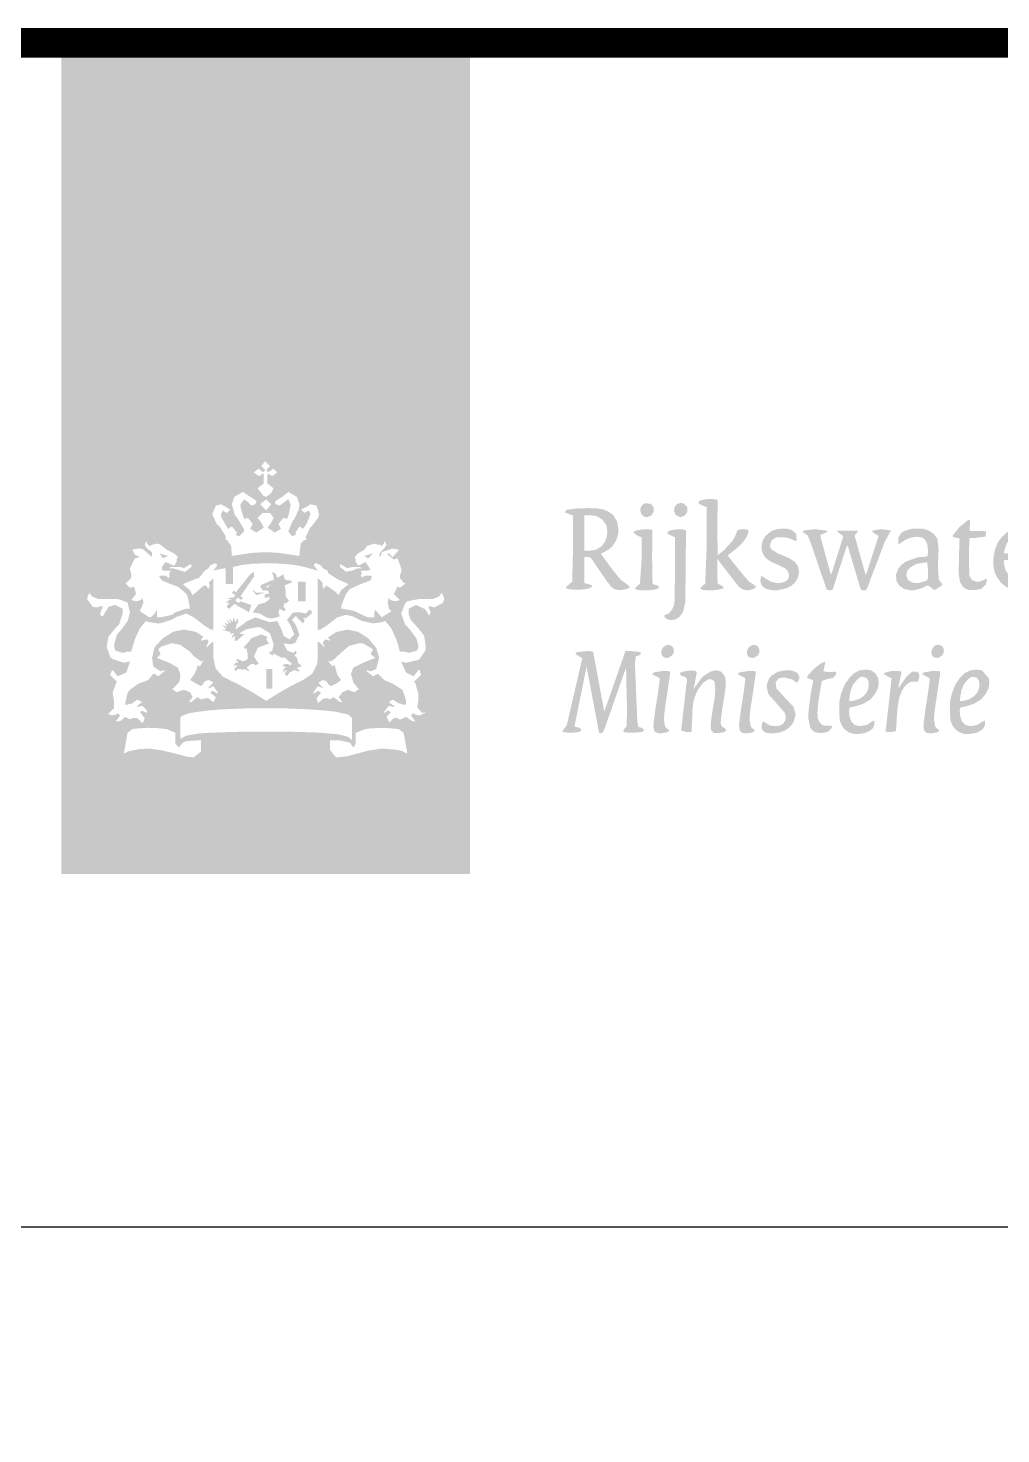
# Model space of a CAD drawing. Extents: x -180 to 14, y -9 to 47.
# Drawn here: x -131.53 to -115.09, y 23.5 to 47.25 of the extents above; entities that cross this region are included whole.
import ezdxf

# ---------------------------------------------------------------- set-up
doc = ezdxf.new("R2010")
doc.units = 0
doc.header["$MEASUREMENT"] = 0
doc.layers.add('TO-XX-STEMPEL', color=7, linetype='CONTINUOUS')
doc.layers.add('TO-XX-STEMPEL @ 1', color=7, linetype='CONTINUOUS')

# ---------------------------------------------------------------- blocks, each defined once
blk = doc.blocks.new('RIJKSLOGO-KLEIN')
at = {"layer": 'TO-XX-STEMPEL', "linetype": 'Continuous', "lineweight": 0}
h = blk.add_hatch(color=144, dxfattribs=at)
h.paths.add_polyline_path([(55.993, -0.227), (49.086, -0.227), (49.086, -14.041), (55.993, -14.041)])
h.paths.add_polyline_path([(52.529, -7.068), (52.612, -7.151), (52.571, -7.193), (52.55, -7.235), (52.571, -7.235), (52.571, -7.255), (52.612, -7.235), (52.674, -7.193), (52.736, -7.255), (52.654, -7.318), (52.612, -7.297), (52.592, -7.276), (52.571, -7.297), (52.571, -7.442), (52.674, -7.525), (52.633, -7.607), (52.55, -7.669), (52.506, -7.655), (52.404, -7.525), (52.509, -7.442), (52.509, -7.318), (52.509, -7.297), (52.509, -7.276), (52.487, -7.276), (52.466, -7.297), (52.425, -7.318), (52.342, -7.255), (52.425, -7.193), (52.466, -7.235), (52.509, -7.255), (52.509, -7.235), (52.529, -7.235), (52.529, -7.214), (52.509, -7.193), (52.466, -7.151)], flags=16)
h.paths.add_polyline_path([(52.156, -7.587), (52.28, -7.669), (52.383, -7.733), (52.383, -7.754), (52.363, -7.795), (52.3, -7.816), (52.238, -7.754), (52.176, -7.712), (52.114, -7.795), (52.117, -7.845), (52.176, -8.043), (52.238, -8.023), (52.321, -8.126), (52.28, -8.21), (52.383, -8.272), (52.509, -8.19), (52.466, -8.105), (52.404, -8.023), (52.487, -7.94), (52.529, -7.94), (52.612, -7.94), (52.674, -8.023), (52.633, -8.105), (52.571, -8.19), (52.695, -8.272), (52.799, -8.21), (52.757, -8.126), (52.84, -8.023), (52.902, -8.043), (52.928, -7.979), (52.964, -7.795), (52.923, -7.712), (52.861, -7.754), (52.778, -7.816), (52.716, -7.795), (52.695, -7.754), (52.716, -7.733), (52.819, -7.669), (52.923, -7.587), (53.068, -7.669), (53.11, -7.795), (53.104, -7.87), (53.026, -8.043), (52.993, -8.082), (52.923, -8.252), (52.985, -8.334), (53.047, -8.314), (53.047, -8.272), (53.11, -8.168), (53.172, -8.21), (53.236, -8.117), (53.297, -7.961), (53.297, -7.94), (53.276, -7.919), (53.276, -7.898), (53.235, -7.919), (53.193, -7.94), (53.131, -7.878), (53.152, -7.878), (53.235, -7.836), (53.297, -7.795), (53.4, -7.816), (53.442, -7.961), (53.427, -8.023), (53.317, -8.168), (53.293, -8.19), (53.214, -8.355), (53.235, -8.397), (53.193, -8.397), (53.132, -8.458), (53.11, -8.667), (52.964, -8.645), (52.945, -8.642), (52.748, -8.614), (52.55, -8.604), (52.509, -8.605), (52.307, -8.616), (52.114, -8.645), (51.969, -8.667), (51.956, -8.496), (51.885, -8.397), (51.864, -8.397), (51.864, -8.355), (51.863, -8.329), (51.761, -8.168), (51.718, -8.135), (51.637, -7.961), (51.699, -7.816), (51.782, -7.795), (51.864, -7.836), (51.928, -7.878), (51.949, -7.878), (51.885, -7.94), (51.844, -7.919), (51.823, -7.898), (51.782, -7.961), (51.793, -8.019), (51.907, -8.21), (51.969, -8.168), (52.052, -8.272), (52.052, -8.293), (52.031, -8.314), (52.093, -8.334), (52.176, -8.252), (52.172, -8.213), (52.073, -8.043), (52.02, -7.977), (51.969, -7.795), (52.011, -7.669)], flags=16)
h.paths.add_polyline_path([(52.55, -7.712), (52.633, -7.795), (52.55, -7.898), (52.445, -7.795)], flags=0)
h.paths.add_polyline_path([(50.747, -8.466), (50.87, -8.562), (50.994, -8.624), (51.056, -8.688), (51.035, -8.729), (51.035, -8.77), (50.994, -8.833), (50.849, -8.77), (50.787, -8.853), (50.787, -8.895), (50.807, -8.915), (50.932, -8.915), (50.932, -8.936), (50.911, -8.957), (50.911, -8.998), (50.911, -9.04), (50.87, -9.019), (50.849, -8.998), (50.745, -8.998), (50.745, -9.019), (50.787, -9.081), (50.932, -9.143), (51.065, -9.19), (51.201, -9.31), (51.227, -9.375), (51.263, -9.558), (51.221, -9.558), (51.194, -9.56), (51.014, -9.62), (50.961, -9.661), (50.766, -9.705), (50.704, -9.705), (50.704, -9.663), (50.704, -9.579), (50.661, -9.642), (50.599, -9.705), (50.562, -9.697), (50.413, -9.6), (50.434, -9.558), (50.475, -9.455), (50.454, -9.372), (50.434, -9.413), (50.351, -9.434), (50.268, -9.413), (50.351, -9.31), (50.33, -9.227), (50.309, -9.186), (50.247, -9.206), (50.164, -9.122), (50.185, -9.122), (50.268, -9.04), (50.268, -8.998), (50.268, -8.957), (50.247, -8.895), (50.247, -8.879), (50.33, -8.708), (50.413, -8.688), (50.33, -8.645), (50.289, -8.562), (50.392, -8.541), (50.462, -8.551), (50.599, -8.667), (50.599, -8.688), (50.62, -8.667), (50.62, -8.604), (50.537, -8.541), (50.496, -8.479), (50.516, -8.438), (50.516, -8.417), (50.537, -8.438), (50.537, -8.459), (50.578, -8.5), (50.62, -8.479), (50.704, -8.459)], flags=16)
h.paths.add_polyline_path([(51.678, -8.791), (51.72, -8.812), (51.72, -8.833), (51.657, -8.915), (51.74, -8.895), (51.864, -8.874), (51.864, -9.143), (51.99, -9.143), (51.99, -8.853), (52.126, -8.822), (52.32, -8.799), (52.55, -8.791), (52.726, -8.794), (52.925, -8.808), (53.11, -8.833), (53.272, -8.874), (53.421, -8.915), (53.359, -8.833), (53.359, -8.812), (53.379, -8.791), (53.4, -8.791), (53.483, -8.833), (53.504, -8.874), (53.586, -8.915), (53.596, -8.958), (53.753, -9.06), (53.76, -9.064), (53.94, -9.143), (53.815, -9.248), (53.774, -9.331), (53.694, -9.253), (53.566, -9.165), (53.545, -9.186), (53.524, -9.206), (53.524, -9.227), (53.504, -9.186), (53.504, -9.165), (53.504, -9.122), (53.421, -9.04), (53.421, -9.912), (53.462, -9.912), (53.566, -9.849), (53.593, -9.829), (53.753, -9.705), (53.898, -9.663), (54.002, -9.684), (54.126, -9.746), (54.169, -9.765), (54.355, -9.808), (54.5, -9.787), (54.562, -9.767), (54.666, -9.892), (54.748, -10.077), (54.755, -10.094), (54.81, -10.285), (54.894, -10.285), (54.957, -10.306), (55.101, -10.265), (55.122, -10.182), (55.091, -10.064), (54.977, -9.912), (54.897, -9.824), (54.831, -9.642), (54.894, -9.476), (54.935, -9.433), (55.143, -9.393), (55.371, -9.393), (55.474, -9.351), (55.517, -9.289), (55.537, -9.331), (55.558, -9.393), (55.539, -9.457), (55.391, -9.538), (55.329, -9.517), (55.288, -9.517), (55.329, -9.62), (55.308, -9.663), (55.308, -9.684), (55.233, -9.565), (55.081, -9.496), (54.957, -9.558), (54.957, -9.642), (54.989, -9.743), (55.122, -9.891), (55.219, -10.016), (55.246, -10.203), (55.241, -10.261), (55.143, -10.41), (55.1, -10.429), (54.915, -10.472), (54.831, -10.451), (54.834, -10.464), (54.915, -10.639), (55.039, -10.701), (55.122, -10.596), (55.143, -10.596), (55.164, -10.68), (55.06, -10.784), (55.039, -10.784), (55.06, -10.804), (55.066, -10.809), (55.122, -10.991), (55.122, -11.116), (55.101, -11.22), (55.184, -11.323), (55.226, -11.302), (55.226, -11.323), (55.143, -11.364), (55.06, -11.344), (55.039, -11.323), (54.998, -11.364), (55.06, -11.447), (55.06, -11.468), (54.998, -11.447), (54.915, -11.385), (54.831, -11.427), (54.79, -11.427), (54.769, -11.406), (54.707, -11.406), (54.624, -11.489), (54.624, -11.468), (54.583, -11.385), (54.665, -11.302), (54.645, -11.302), (54.624, -11.282), (54.603, -11.282), (54.541, -11.323), (54.541, -11.302), (54.624, -11.199), (54.707, -11.22), (54.707, -11.199), (54.624, -11.137), (54.686, -11.094), (54.79, -11.157), (54.872, -11.178), (54.915, -11.178), (54.911, -11.1), (54.852, -10.928), (54.686, -10.825), (54.541, -10.763), (54.438, -10.659), (54.355, -10.701), (54.25, -10.617), (54.25, -10.596), (54.314, -10.617), (54.408, -10.579), (54.458, -10.389), (54.458, -10.385), (54.411, -10.221), (54.271, -10.056), (54.1, -9.948), (53.919, -9.912), (53.733, -9.953), (53.607, -10.036), (53.586, -10.056), (53.628, -10.077), (53.628, -10.098), (53.545, -10.077), (53.504, -10.141), (53.545, -10.203), (53.524, -10.203), (53.442, -10.119), (53.421, -10.119), (53.421, -10.389), (53.409, -10.498), (53.329, -10.655), (53.172, -10.763), (53.081, -10.807), (52.916, -10.893), (52.739, -10.996), (52.55, -11.116), (52.435, -11.044), (52.254, -10.934), (52.084, -10.84), (51.928, -10.763), (51.813, -10.703), (51.696, -10.57), (51.657, -10.389), (51.657, -10.119), (51.637, -10.119), (51.554, -10.203), (51.533, -10.203), (51.575, -10.119), (51.554, -10.077), (51.45, -10.098), (51.45, -10.077), (51.492, -10.036), (51.368, -9.953), (51.353, -9.948), (51.159, -9.912), (50.978, -9.948), (50.807, -10.056), (50.793, -10.067), (50.664, -10.209), (50.62, -10.389), (50.644, -10.538), (50.766, -10.617), (50.828, -10.596), (50.828, -10.617), (50.725, -10.701), (50.661, -10.659), (50.641, -10.659), (50.558, -10.763), (50.392, -10.825), (50.247, -10.928), (50.207, -10.981), (50.164, -11.178), (50.206, -11.178), (50.289, -11.157), (50.371, -11.094), (50.454, -11.137), (50.371, -11.199), (50.371, -11.22), (50.454, -11.199), (50.537, -11.282), (50.537, -11.323), (50.454, -11.282), (50.413, -11.302), (50.496, -11.406), (50.475, -11.468), (50.454, -11.489), (50.371, -11.406), (50.289, -11.406), (50.247, -11.427), (50.164, -11.385), (50.102, -11.447), (50.018, -11.468), (50.018, -11.447), (50.08, -11.364), (50.039, -11.323), (50.018, -11.344), (49.936, -11.364), (49.873, -11.323), (49.894, -11.323), (49.977, -11.24), (49.977, -11.22), (49.977, -11.116), (49.956, -10.991), (49.956, -10.974), (50.018, -10.804), (50.039, -10.784), (50.018, -10.784), (49.915, -10.68), (49.936, -10.617), (49.956, -10.596), (50.039, -10.701), (50.185, -10.639), (50.189, -10.633), (50.247, -10.451), (50.141, -10.472), (49.956, -10.41), (49.916, -10.379), (49.853, -10.203), (49.884, -10.032), (49.998, -9.891), (50.066, -9.818), (50.123, -9.642), (50.123, -9.558), (49.998, -9.496), (49.886, -9.526), (49.791, -9.684), (49.77, -9.684), (49.749, -9.663), (49.749, -9.62), (49.791, -9.517), (49.749, -9.517), (49.687, -9.538), (49.621, -9.529), (49.522, -9.393), (49.542, -9.331), (49.563, -9.289), (49.604, -9.351), (49.708, -9.393), (49.936, -9.393), (50.064, -9.399), (50.206, -9.455), (50.247, -9.62), (50.212, -9.761), (50.102, -9.912), (50.026, -9.997), (49.977, -10.182), (49.998, -10.265), (50.123, -10.306), (50.206, -10.285), (50.268, -10.285), (50.272, -10.269), (50.331, -10.074), (50.413, -9.891), (50.516, -9.767), (50.578, -9.787), (50.725, -9.808), (50.761, -9.805), (50.952, -9.746), (51.038, -9.695), (51.201, -9.642), (51.326, -9.705), (51.357, -9.729), (51.513, -9.849), (51.616, -9.912), (51.657, -9.912), (51.657, -9.04), (51.575, -9.122), (51.595, -9.143), (51.595, -9.165), (51.575, -9.227), (51.554, -9.206), (51.554, -9.186), (51.513, -9.165), (51.482, -9.177), (51.306, -9.331), (51.263, -9.248), (51.139, -9.143), (51.149, -9.139), (51.347, -9.06), (51.412, -9.04), (51.513, -8.915), (51.575, -8.874), (51.595, -8.833)], flags=16)
h.paths.add_polyline_path([(50.89, -8.667), (50.807, -8.708), (50.745, -8.624)], flags=0)
h.paths.add_polyline_path([(51.284, -8.812), (51.284, -8.853), (51.18, -8.936), (51.097, -8.915), (50.973, -8.874), (50.911, -8.874), (50.932, -8.853), (51.097, -8.853), (51.159, -8.874), (51.263, -8.812)], flags=16)
h.paths.add_polyline_path([(52.342, -8.936), (52.342, -9.019), (52.114, -9.351), (52.156, -9.372), (52.135, -9.413), (52.073, -9.372), (52.031, -9.413), (52.031, -9.434), (52.073, -9.455), (52.093, -9.455), (52.114, -9.434), (52.3, -9.496), (52.259, -9.62), (52.197, -9.579), (52.114, -9.538), (52.011, -9.476), (51.928, -9.558), (51.885, -9.538), (51.885, -9.517), (51.928, -9.455), (51.864, -9.455), (51.928, -9.413), (51.969, -9.413), (51.928, -9.393), (51.885, -9.393), (51.949, -9.372), (51.99, -9.372), (52.031, -9.331), (51.969, -9.289), (52.011, -9.248), (52.031, -9.289), (52.28, -8.977)], flags=0)
h.paths.add_polyline_path([(52.654, -8.936), (52.716, -8.977), (52.736, -9.04), (52.84, -8.977), (52.861, -9.06), (52.902, -9.081), (52.964, -9.081), (52.985, -9.122), (52.964, -9.122), (52.861, -9.165), (52.881, -9.289), (52.881, -9.351), (52.923, -9.413), (52.943, -9.413), (52.881, -9.476), (52.861, -9.455), (52.84, -9.517), (52.881, -9.579), (52.84, -9.6), (52.778, -9.558), (52.757, -9.62), (52.778, -9.684), (52.736, -9.705), (52.633, -9.725), (52.55, -9.705), (52.445, -9.642), (52.321, -9.62), (52.416, -9.486), (52.529, -9.455), (52.612, -9.393), (52.592, -9.351), (52.571, -9.372), (52.529, -9.372), (52.509, -9.351), (52.529, -9.351), (52.529, -9.31), (52.592, -9.31), (52.592, -9.289), (52.592, -9.269), (52.55, -9.248), (52.487, -9.248), (52.466, -9.206), (52.445, -9.186), (52.487, -9.143), (52.55, -9.122), (52.633, -9.081), (52.674, -9.081), (52.674, -9.019), (52.654, -8.957)], flags=0)
h.paths.add_polyline_path([(52.633, -9.143), (52.571, -9.206), (52.55, -9.186)], flags=0)
h.paths.add_polyline_path([(54.25, -8.5), (54.376, -8.459), (54.438, -8.479), (54.479, -8.479), (54.5, -8.5), (54.541, -8.459), (54.541, -8.417), (54.562, -8.438), (54.583, -8.479), (54.541, -8.541), (54.479, -8.604), (54.458, -8.667), (54.479, -8.688), (54.479, -8.667), (54.508, -8.601), (54.686, -8.541), (54.795, -8.563), (54.686, -8.688), (54.624, -8.624), (54.603, -8.624), (54.603, -8.645), (54.707, -8.729), (54.769, -8.708), (54.831, -8.874), (54.831, -8.936), (54.81, -8.998), (54.81, -9.04), (54.872, -9.122), (54.915, -9.122), (54.81, -9.206), (54.769, -9.186), (54.707, -9.31), (54.81, -9.413), (54.728, -9.434), (54.645, -9.413), (54.624, -9.372), (54.603, -9.455), (54.624, -9.558), (54.667, -9.601), (54.5, -9.705), (54.396, -9.579), (54.376, -9.62), (54.376, -9.684), (54.376, -9.705), (54.314, -9.705), (54.251, -9.701), (54.085, -9.62), (54.033, -9.595), (53.836, -9.558), (53.815, -9.558), (53.821, -9.503), (53.898, -9.31), (53.963, -9.227), (54.147, -9.143), (54.314, -9.081), (54.334, -9.019), (54.334, -8.998), (54.229, -8.998), (54.188, -9.019), (54.167, -9.04), (54.167, -9.019), (54.147, -8.998), (54.167, -8.957), (54.147, -8.915), (54.271, -8.915), (54.314, -8.895), (54.229, -8.77), (54.105, -8.833), (54.064, -8.77), (54.064, -8.729), (54.043, -8.688), (54.105, -8.624), (54.209, -8.562)], flags=16)
h.paths.add_polyline_path([(53.795, -8.812), (53.815, -8.812), (53.919, -8.874), (54.002, -8.853), (54.126, -8.853), (54.167, -8.874), (54.105, -8.874), (54.002, -8.915), (53.898, -8.936), (53.795, -8.853)], flags=16)
h.paths.add_polyline_path([(53.088, -9.102), (53.214, -9.102), (53.214, -9.434), (53.088, -9.434)], flags=0)
h.paths.add_polyline_path([(52.321, -9.248), (52.342, -9.248), (52.383, -9.289), (52.529, -9.289), (52.445, -9.31), (52.383, -9.331)], flags=0)
h.paths.add_polyline_path([(54.209, -8.667), (54.355, -8.624), (54.271, -8.708)], flags=0)
h.paths.add_polyline_path([(51.99, -9.705), (52.011, -9.746), (52.031, -9.787), (52.052, -9.746), (52.073, -9.725), (52.073, -9.808), (52.052, -9.808), (52.031, -9.912), (52.185, -9.802), (52.197, -9.787), (52.363, -9.705), (52.487, -9.746), (52.612, -9.787), (52.736, -9.767), (52.817, -9.932), (52.84, -10.015), (52.943, -10.077), (53.026, -9.994), (52.964, -9.849), (52.902, -9.746), (52.999, -9.626), (53.047, -9.62), (53.131, -9.62), (53.214, -9.642), (53.276, -9.579), (53.297, -9.579), (53.317, -9.6), (53.317, -9.642), (53.214, -9.725), (53.193, -9.705), (53.172, -9.725), (53.193, -9.725), (53.193, -9.767), (53.172, -9.808), (53.05, -9.684), (53.047, -9.684), (52.985, -9.746), (53.047, -9.829), (53.11, -9.994), (53.037, -10.142), (52.943, -10.161), (52.84, -10.141), (52.902, -10.265), (53.006, -10.306), (53.047, -10.265), (53.068, -10.306), (53.026, -10.348), (53.068, -10.389), (53.088, -10.472), (53.131, -10.513), (53.172, -10.513), (53.088, -10.555), (53.068, -10.555), (53.068, -10.575), (53.11, -10.596), (53.11, -10.617), (53.068, -10.617), (53.026, -10.596), (52.943, -10.639), (52.902, -10.701), (52.861, -10.659), (52.902, -10.596), (52.881, -10.596), (52.84, -10.639), (52.84, -10.596), (52.861, -10.555), (52.902, -10.555), (52.819, -10.513), (52.881, -10.492), (52.923, -10.492), (52.943, -10.513), (52.985, -10.492), (52.857, -10.38), (52.819, -10.389), (52.695, -10.327), (52.674, -10.306), (52.674, -10.327), (52.654, -10.348), (52.594, -10.304), (52.654, -10.265), (52.674, -10.161), (52.614, -9.976), (52.612, -9.974), (52.452, -9.874), (52.404, -9.87), (52.216, -9.906), (52.093, -9.974), (52.176, -9.994), (52.052, -10.098), (52.011, -10.098), (52.031, -10.015), (51.969, -10.056), (51.969, -10.036), (52.011, -9.974), (51.969, -9.974), (51.928, -9.994), (51.949, -9.953), (51.782, -9.912), (51.864, -9.912), (51.864, -9.891), (51.823, -9.849), (51.802, -9.829), (51.885, -9.87), (51.844, -9.787), (51.907, -9.829), (51.907, -9.787), (51.885, -9.767), (51.885, -9.746), (51.949, -9.808), (51.949, -9.767), (51.928, -9.746), (51.928, -9.725), (51.99, -9.787)], flags=0)
h.paths.add_polyline_path([(52.466, -9.994), (52.571, -10.036), (52.55, -10.077), (52.592, -10.141), (52.612, -10.141), (52.419, -10.213), (52.404, -10.223), (52.342, -10.368), (52.425, -10.492), (52.363, -10.513), (52.342, -10.492), (52.3, -10.492), (52.218, -10.555), (52.259, -10.596), (52.259, -10.617), (52.176, -10.575), (52.156, -10.596), (52.114, -10.575), (52.073, -10.575), (52.031, -10.617), (52.011, -10.575), (52.073, -10.513), (52.031, -10.513), (51.99, -10.534), (52.031, -10.472), (52.073, -10.472), (52.073, -10.451), (52.031, -10.43), (52.073, -10.41), (52.114, -10.43), (52.156, -10.451), (52.197, -10.43), (52.238, -10.41), (52.238, -10.327), (52.218, -10.244), (52.218, -10.223), (52.197, -10.244), (52.156, -10.182), (52.176, -10.203), (52.218, -10.161), (52.3, -10.056)], flags=0)
h.paths.add_polyline_path([(51.097, -10.169), (51.263, -10.285), (51.32, -10.355), (51.45, -10.451), (51.492, -10.43), (51.43, -10.534), (51.388, -10.513), (51.388, -10.534), (51.368, -10.596), (51.326, -10.68), (51.263, -10.763), (51.368, -10.825), (51.45, -10.866), (51.471, -10.846), (51.513, -10.784), (51.575, -10.763), (51.657, -10.804), (51.637, -10.825), (51.575, -10.887), (51.575, -10.908), (51.657, -10.866), (51.74, -10.991), (51.72, -10.991), (51.657, -10.949), (51.637, -10.949), (51.616, -10.97), (51.595, -10.97), (51.699, -11.053), (51.657, -11.137), (51.575, -11.073), (51.513, -11.073), (51.45, -11.094), (51.388, -11.053), (51.284, -11.137), (51.242, -11.137), (51.306, -11.053), (51.263, -10.97), (51.159, -10.928), (51.097, -10.949), (51.035, -10.97), (50.952, -10.908), (50.973, -10.908), (51.077, -10.804), (51.097, -10.721), (51.097, -10.659), (51.056, -10.555), (50.911, -10.472), (50.884, -10.463), (50.704, -10.389), (50.766, -10.327), (50.725, -10.244), (50.776, -10.199), (50.952, -10.141)], flags=16)
h.paths.add_polyline_path([(53.949, -10.188), (54.126, -10.141), (54.185, -10.146), (54.355, -10.244), (54.314, -10.327), (54.396, -10.389), (54.373, -10.398), (54.188, -10.472), (54.022, -10.555), (53.981, -10.659), (54.022, -10.804), (54.105, -10.908), (54.126, -10.908), (54.043, -10.97), (53.981, -10.949), (53.94, -10.928), (53.836, -10.97), (53.774, -11.053), (53.836, -11.137), (53.795, -11.137), (53.69, -11.053), (53.628, -11.094), (53.586, -11.073), (53.524, -11.073), (53.442, -11.137), (53.421, -11.157), (53.421, -11.137), (53.4, -11.073), (53.483, -10.97), (53.462, -10.97), (53.442, -10.949), (53.421, -10.949), (53.359, -10.991), (53.338, -10.991), (53.421, -10.866), (53.524, -10.908), (53.442, -10.825), (53.442, -10.804), (53.504, -10.763), (53.566, -10.784), (53.607, -10.846), (53.649, -10.866), (53.733, -10.825), (53.815, -10.763), (53.753, -10.68), (53.712, -10.534), (53.712, -10.513), (53.69, -10.513), (53.669, -10.534), (53.586, -10.43), (53.628, -10.451), (53.669, -10.438), (53.836, -10.285)], flags=16)
h.paths.add_polyline_path([(52.55, -10.575), (52.654, -10.575), (52.654, -10.908), (52.55, -10.908)], flags=0)
h.paths.add_polyline_path([(52.328, -11.241), (52.55, -11.24), (52.572, -11.24), (52.787, -11.241), (52.994, -11.247), (53.193, -11.256), (53.383, -11.267), (53.566, -11.282), (53.722, -11.3), (53.932, -11.346), (54.002, -11.406), (54.002, -11.759), (54.002, -11.78), (53.981, -11.759), (53.928, -11.721), (53.759, -11.68), (53.483, -11.655), (53.355, -11.649), (53.162, -11.643), (52.964, -11.637), (52.76, -11.635), (52.55, -11.635), (52.382, -11.635), (52.174, -11.637), (51.974, -11.641), (51.782, -11.648), (51.595, -11.655), (51.404, -11.668), (51.197, -11.705), (51.097, -11.759), (51.097, -11.406), (51.115, -11.375), (51.254, -11.322), (51.533, -11.282), (51.551, -11.28), (51.729, -11.265), (51.918, -11.254), (52.117, -11.247)], flags=16)
h.paths.add_polyline_path([(50.87, -11.592), (51.014, -11.655), (51.014, -11.842), (51.077, -11.904), (51.139, -11.821), (51.212, -11.795), (51.45, -11.78), (51.45, -11.945), (51.449, -11.972), (51.326, -12.069), (51.223, -12.062), (51.014, -12.007), (50.99, -12.001), (50.795, -11.953), (50.599, -11.925), (50.516, -11.925), (50.413, -11.93), (50.227, -11.966), (50.144, -12.007), (50.206, -11.655), (50.289, -11.592), (50.32, -11.586), (50.537, -11.571), (50.7, -11.575)], flags=16)
h.paths.add_polyline_path([(54.229, -11.592), (54.319, -11.58), (54.541, -11.571), (54.787, -11.592), (54.872, -11.655), (54.936, -12.007), (54.852, -11.966), (54.766, -11.944), (54.562, -11.925), (54.481, -11.925), (54.273, -11.957), (54.085, -12.007), (53.928, -12.049), (53.753, -12.069), (53.726, -12.068), (53.628, -11.945), (53.628, -11.78), (53.805, -11.786), (53.96, -11.821), (54.022, -11.904), (54.064, -11.842), (54.064, -11.655)], flags=16)
at = {"layer": 'TO-XX-STEMPEL @ 1', "linetype": 'Continuous', "lineweight": 0}
h = blk.add_hatch(color=256, dxfattribs=at)
h.paths.add_polyline_path([(58.411, -7.973), (58.332, -7.918), (58.246, -7.882), (58.175, -7.87), (58.136, -7.864), (57.98, -7.859), (57.824, -7.864), (57.763, -7.87), (57.701, -7.876), (57.674, -7.881), (57.622, -7.891), (57.601, -7.914), (57.607, -7.937), (57.674, -7.963), (57.735, -7.984), (57.735, -8.529), (57.721, -9.1), (57.649, -9.164), (57.612, -9.195), (57.629, -9.219), (57.67, -9.228), (57.701, -9.234), (57.802, -9.239), (57.902, -9.234), (57.941, -9.228), (58.016, -9.215), (58.058, -9.184), (58.052, -9.161), (57.985, -9.14), (57.924, -9.125), (57.924, -8.683), (57.972, -8.683), (58.033, -8.696), (58.072, -8.749), (58.172, -8.899), (58.253, -9.017), (58.303, -9.089), (58.376, -9.185), (58.437, -9.232), (58.547, -9.246), (58.659, -9.222), (58.687, -9.203), (58.692, -9.185), (58.632, -9.135), (58.533, -9.063), (58.347, -8.827), (58.206, -8.629), (58.269, -8.598), (58.35, -8.553), (58.406, -8.499), (58.464, -8.401), (58.492, -8.32), (58.497, -8.293), (58.503, -8.226), (58.478, -8.084)])
h.paths.add_polyline_path([(58.3, -8.15), (58.314, -8.254), (58.304, -8.348), (58.27, -8.436), (58.211, -8.51), (58.115, -8.565), (57.993, -8.582), (57.926, -8.577), (57.924, -8.276), (57.924, -7.981), (58.01, -7.981), (58.119, -7.988), (58.23, -8.051)], flags=16)
h.paths.add_polyline_path([(59.098, -7.844), (59.044, -7.784), (58.947, -7.778), (58.906, -7.804), (58.878, -7.846), (58.871, -7.903), (58.889, -7.958), (58.927, -7.999), (58.977, -8.015), (59.056, -7.987), (59.099, -7.92)])
h.paths.add_polyline_path([(59.077, -8.248), (59.081, -8.228), (58.994, -8.215), (58.904, -8.221), (58.87, -8.226), (58.8, -8.239), (58.768, -8.255), (58.759, -8.275), (58.827, -8.326), (58.893, -8.353), (58.893, -8.732), (58.866, -9.138), (58.81, -9.181), (58.781, -9.219), (58.821, -9.239), (58.846, -9.245), (58.945, -9.25), (59.048, -9.245), (59.087, -9.239), (59.157, -9.225), (59.193, -9.194), (59.156, -9.163), (59.104, -9.15), (59.079, -9.142), (59.071, -8.694)])
h.paths.add_polyline_path([(59.644, -8.281), (59.649, -8.245), (59.618, -8.226), (59.562, -8.215), (59.471, -8.221), (59.438, -8.226), (59.368, -8.239), (59.327, -8.27), (59.334, -8.295), (59.401, -8.327), (59.46, -8.353), (59.46, -8.893), (59.449, -9.476), (59.414, -9.564), (59.362, -9.63), (59.299, -9.663), (59.271, -9.677), (59.287, -9.706), (59.326, -9.737), (59.392, -9.751), (59.468, -9.739), (59.53, -9.698), (59.578, -9.639), (59.603, -9.581), (59.616, -9.523), (59.622, -9.495), (59.627, -9.462), (59.633, -9.428), (59.638, -8.855)])
h.paths.add_polyline_path([(59.666, -7.844), (59.611, -7.784), (59.55, -7.771), (59.494, -7.791), (59.454, -7.836), (59.438, -7.902), (59.473, -7.977), (59.544, -8.015), (59.624, -7.987), (59.667, -7.92)])
h.paths.add_polyline_path([(60.179, -7.747), (60.183, -7.722), (60.091, -7.703), (59.995, -7.709), (59.961, -7.714), (59.892, -7.727), (59.85, -7.759), (59.869, -7.79), (59.942, -7.822), (59.995, -7.84), (59.995, -8.476), (59.968, -9.138), (59.912, -9.181), (59.883, -9.219), (59.923, -9.239), (59.948, -9.245), (60.042, -9.25), (60.139, -9.245), (60.173, -9.239), (60.206, -9.234), (60.232, -9.228), (60.271, -9.218), (60.283, -9.194), (60.234, -9.161), (60.179, -9.14), (60.173, -8.927), (60.175, -8.72), (60.248, -8.815), (60.34, -8.933), (60.429, -9.05), (60.536, -9.185), (60.61, -9.238), (60.705, -9.249), (60.801, -9.219), (60.829, -9.185), (60.78, -9.147), (60.703, -9.096), (60.518, -8.876), (60.356, -8.67), (60.358, -8.647), (60.418, -8.605), (60.523, -8.522), (60.614, -8.426), (60.671, -8.343), (60.7, -8.266), (60.692, -8.224), (60.616, -8.215), (60.532, -8.223), (60.507, -8.245), (60.487, -8.309), (60.431, -8.413), (60.292, -8.563), (60.18, -8.659), (60.173, -8.205)])
h.paths.add_polyline_path([(61.165, -8.356), (61.264, -8.349), (61.373, -8.363), (61.475, -8.406), (61.503, -8.418), (61.513, -8.4), (61.507, -8.295), (61.428, -8.227), (61.353, -8.209), (61.28, -8.204), (61.179, -8.215), (61.088, -8.247), (60.989, -8.327), (60.941, -8.404), (60.92, -8.49), (60.926, -8.578), (60.96, -8.664), (61.006, -8.715), (61.087, -8.768), (61.216, -8.826), (61.323, -8.879), (61.368, -8.929), (61.387, -8.988), (61.378, -9.045), (61.341, -9.087), (61.287, -9.115), (61.202, -9.128), (61.078, -9.103), (60.957, -9.028), (60.918, -9.001), (60.904, -9.048), (60.902, -9.094), (60.907, -9.121), (60.93, -9.173), (60.991, -9.222), (61.071, -9.239), (61.105, -9.245), (61.144, -9.25), (61.184, -9.247), (61.247, -9.236), (61.342, -9.214), (61.425, -9.172), (61.49, -9.112), (61.535, -9.037), (61.554, -8.938), (61.535, -8.838), (61.481, -8.764), (61.384, -8.704), (61.296, -8.666), (61.194, -8.624), (61.091, -8.557), (61.068, -8.523), (61.063, -8.486), (61.09, -8.404)])
h.paths.add_polyline_path([(61.914, -8.316), (61.976, -8.288), (62.021, -8.266), (62.031, -8.241), (61.825, -8.215), (61.62, -8.24), (61.623, -8.269), (61.659, -8.293), (61.703, -8.326), (61.754, -8.456), (61.798, -8.582), (61.865, -8.777), (61.931, -8.972), (61.978, -9.101), (62.021, -9.236), (62.068, -9.25), (62.121, -9.24), (62.165, -9.111), (62.204, -8.983), (62.243, -8.861), (62.288, -8.727), (62.345, -8.547), (62.365, -8.49), (62.386, -8.52), (62.399, -8.567), (62.416, -8.627), (62.432, -8.683), (62.449, -8.738), (62.466, -8.794), (62.482, -8.85), (62.499, -8.905), (62.516, -8.961), (62.533, -9.017), (62.549, -9.072), (62.566, -9.132), (62.585, -9.197), (62.608, -9.242), (62.644, -9.25), (62.688, -9.246), (62.718, -9.182), (62.75, -9.099), (62.777, -9.022), (62.805, -8.95), (62.833, -8.877), (62.862, -8.8), (62.878, -8.76), (62.893, -8.721), (62.922, -8.644), (62.95, -8.567), (63.002, -8.429), (63.08, -8.289), (63.111, -8.239), (62.943, -8.215), (62.778, -8.242), (62.84, -8.295), (62.9, -8.328), (62.822, -8.566), (62.744, -8.81), (62.714, -8.906), (62.682, -8.991), (62.671, -8.956), (62.653, -8.895), (62.644, -8.861), (62.634, -8.824), (62.616, -8.76), (62.598, -8.697), (62.588, -8.66), (62.577, -8.621), (62.566, -8.582), (62.556, -8.546), (62.538, -8.482), (62.521, -8.419), (62.51, -8.382), (62.5, -8.345), (62.497, -8.317), (62.522, -8.29), (62.554, -8.239), (62.188, -8.242), (62.248, -8.294), (62.293, -8.32), (62.298, -8.346), (62.288, -8.381), (62.265, -8.454), (62.243, -8.527), (62.215, -8.616), (62.187, -8.705), (62.165, -8.772), (62.125, -8.901), (62.099, -8.977), (62.084, -8.959), (62.07, -8.901), (62.054, -8.844), (62.037, -8.783), (62.02, -8.719), (62.009, -8.683), (61.999, -8.646), (61.982, -8.582), (61.967, -8.527), (61.935, -8.414)])
h.paths.add_polyline_path([(63.907, -8.683), (63.913, -8.551), (63.895, -8.383), (63.837, -8.3), (63.746, -8.238), (63.672, -8.215), (63.646, -8.209), (63.557, -8.204), (63.468, -8.209), (63.434, -8.215), (63.322, -8.25), (63.277, -8.288), (63.242, -8.338), (63.231, -8.385), (63.232, -8.445), (63.237, -8.48), (63.27, -8.45), (63.347, -8.398), (63.427, -8.362), (63.536, -8.344), (63.638, -8.356), (63.683, -8.394), (63.722, -8.467), (63.735, -8.588), (63.726, -8.674), (63.657, -8.683), (63.592, -8.686), (63.54, -8.697), (63.355, -8.765), (63.281, -8.822), (63.227, -8.889), (63.192, -8.991), (63.201, -9.089), (63.251, -9.171), (63.337, -9.227), (63.394, -9.239), (63.421, -9.245), (63.459, -9.25), (63.501, -9.245), (63.531, -9.239), (63.622, -9.215), (63.713, -9.172), (63.744, -9.172), (63.786, -9.203), (63.828, -9.236), (63.859, -9.238), (63.97, -9.165), (63.979, -9.146), (63.96, -9.122), (63.916, -9.068), (63.902, -8.864)])
h.paths.add_polyline_path([(63.721, -8.773), (63.735, -8.921), (63.73, -9.072), (63.673, -9.097), (63.603, -9.117), (63.579, -9.122), (63.492, -9.122), (63.46, -9.112), (63.395, -9.071), (63.367, -8.993), (63.382, -8.921), (63.433, -8.862), (63.536, -8.803), (63.654, -8.783), (63.702, -8.777)], flags=16)
h.paths.add_polyline_path([(64.425, -8.671), (64.433, -8.368), (64.57, -8.36), (64.707, -8.34), (64.714, -8.285), (64.713, -8.249), (64.436, -8.248), (64.436, -8.201), (64.442, -8.148), (64.447, -8.101), (64.441, -8.066), (64.416, -8.059), (64.266, -8.179), (64.147, -8.329), (64.166, -8.35), (64.209, -8.36), (64.257, -8.367), (64.269, -8.391), (64.264, -8.427), (64.258, -8.681), (64.252, -8.942), (64.252, -8.96), (64.258, -9.011), (64.276, -9.11), (64.325, -9.189), (64.373, -9.227), (64.416, -9.239), (64.434, -9.245), (64.522, -9.245), (64.634, -9.225), (64.71, -9.149), (64.728, -9.092), (64.724, -9.056), (64.7, -9.059), (64.641, -9.092), (64.564, -9.106), (64.478, -9.075), (64.451, -9.036), (64.432, -8.989)])
h.paths.add_polyline_path([(65.635, -8.54), (65.623, -8.486), (65.562, -8.337), (65.438, -8.238), (65.359, -8.215), (65.327, -8.209), (65.277, -8.204), (65.19, -8.215), (65.08, -8.261), (64.985, -8.344), (64.912, -8.443), (64.865, -8.561), (64.848, -8.649), (64.842, -8.683), (64.837, -8.766), (64.842, -8.85), (64.848, -8.883), (64.862, -8.949), (64.903, -9.034), (64.972, -9.124), (65.052, -9.189), (65.127, -9.225), (65.193, -9.239), (65.224, -9.245), (65.274, -9.25), (65.327, -9.245), (65.366, -9.239), (65.457, -9.227), (65.538, -9.193), (65.591, -9.143), (65.623, -9.103), (65.627, -9.061), (65.626, -9.018), (65.557, -9.051), (65.466, -9.083), (65.438, -9.089), (65.41, -9.094), (65.382, -9.1), (65.332, -9.106), (65.202, -9.075), (65.115, -9.012), (65.049, -8.916), (65.026, -8.843), (65.02, -8.816), (65.015, -8.774), (65.016, -8.738), (65.638, -8.738), (65.638, -8.641)])
h.paths.add_polyline_path([(65.018, -8.61), (65.029, -8.561), (65.059, -8.465), (65.118, -8.385), (65.219, -8.323), (65.327, -8.334), (65.398, -8.385), (65.446, -8.462), (65.46, -8.521), (65.466, -8.549), (65.471, -8.591), (65.47, -8.627), (65.245, -8.627), (65.017, -8.621)], flags=16)
h.paths.add_polyline_path([(66.106, -8.463), (66.141, -8.434), (66.204, -8.396), (66.267, -8.379), (66.307, -8.377), (66.332, -8.382), (66.415, -8.418), (66.43, -8.413), (66.45, -8.36), (66.455, -8.272), (66.411, -8.217), (66.348, -8.204), (66.227, -8.239), (66.153, -8.306), (66.095, -8.363), (66.094, -8.215), (66.03, -8.215), (65.961, -8.221), (65.922, -8.226), (65.841, -8.24), (65.805, -8.256), (65.795, -8.276), (65.834, -8.318), (65.88, -8.337), (65.908, -8.35), (65.928, -8.737), (65.901, -9.138), (65.845, -9.181), (65.817, -9.219), (65.856, -9.239), (65.881, -9.245), (65.992, -9.25), (66.104, -9.247), (66.163, -9.236), (66.235, -9.22), (66.25, -9.193), (66.208, -9.163), (66.145, -9.15), (66.114, -9.142), (66.106, -8.798)])
h.paths.add_polyline_path([(66.712, -8.523), (66.707, -8.486), (66.734, -8.404), (66.809, -8.356), (66.907, -8.349), (67.017, -8.363), (67.119, -8.406), (67.147, -8.418), (67.156, -8.4), (67.15, -8.295), (67.071, -8.227), (66.996, -8.209), (66.924, -8.204), (66.823, -8.215), (66.732, -8.247), (66.632, -8.327), (66.585, -8.404), (66.564, -8.49), (66.57, -8.578), (66.604, -8.664), (66.65, -8.715), (66.731, -8.768), (66.86, -8.826), (66.967, -8.879), (67.012, -8.929), (67.031, -8.988), (67.021, -9.045), (66.985, -9.087), (66.931, -9.115), (66.846, -9.128), (66.721, -9.103), (66.601, -9.028), (66.561, -9.001), (66.547, -9.048), (66.545, -9.094), (66.551, -9.121), (66.574, -9.173), (66.635, -9.222), (66.715, -9.239), (66.749, -9.245), (66.788, -9.25), (66.827, -9.247), (66.89, -9.236), (66.986, -9.214), (67.068, -9.172), (67.134, -9.112), (67.179, -9.037), (67.197, -8.938), (67.178, -8.838), (67.125, -8.764), (67.028, -8.704), (66.94, -8.666), (66.838, -8.624), (66.735, -8.557)])
h.paths.add_polyline_path([(70.37, -8.36), (70.506, -8.34), (70.513, -8.285), (70.513, -8.249), (70.236, -8.248), (70.236, -8.201), (70.242, -8.148), (70.246, -8.101), (70.241, -8.066), (70.216, -8.059), (70.066, -8.179), (69.947, -8.329), (69.966, -8.35), (70.008, -8.36), (70.057, -8.367), (70.069, -8.391), (70.063, -8.427), (70.058, -8.681), (70.051, -8.942), (70.051, -8.96), (70.058, -9.011), (70.067, -9.087), (70.092, -9.15), (70.124, -9.189), (70.172, -9.227), (70.216, -9.239), (70.233, -9.245), (70.322, -9.245), (70.433, -9.225), (70.509, -9.149), (70.528, -9.092), (70.523, -9.056), (70.499, -9.059), (70.441, -9.092), (70.363, -9.106), (70.277, -9.075), (70.251, -9.036), (70.231, -8.989), (70.225, -8.671), (70.233, -8.368)])
h.paths.add_polyline_path([(69.695, -8.383), (69.636, -8.3), (69.545, -8.238), (69.472, -8.215), (69.445, -8.209), (69.356, -8.204), (69.267, -8.209), (69.234, -8.215), (69.121, -8.25), (69.077, -8.288), (69.042, -8.338), (69.031, -8.385), (69.032, -8.445), (69.037, -8.48), (69.069, -8.45), (69.147, -8.398), (69.227, -8.362), (69.336, -8.344), (69.438, -8.356), (69.483, -8.394), (69.521, -8.467), (69.534, -8.588), (69.526, -8.674), (69.456, -8.683), (69.392, -8.686), (69.34, -8.697), (69.155, -8.765), (69.081, -8.822), (69.027, -8.889), (68.992, -8.991), (69.001, -9.089), (69.051, -9.171), (69.137, -9.227), (69.194, -9.239), (69.22, -9.245), (69.259, -9.25), (69.301, -9.245), (69.331, -9.239), (69.422, -9.215), (69.513, -9.172), (69.544, -9.172), (69.586, -9.203), (69.628, -9.236), (69.659, -9.238), (69.77, -9.165), (69.778, -9.146), (69.759, -9.122), (69.716, -9.068), (69.701, -8.864), (69.707, -8.683), (69.713, -8.551)])
h.paths.add_polyline_path([(69.521, -8.773), (69.534, -8.921), (69.529, -9.072), (69.473, -9.097), (69.403, -9.117), (69.379, -9.122), (69.292, -9.122), (69.26, -9.112), (69.195, -9.071), (69.167, -8.993), (69.181, -8.921), (69.232, -8.862), (69.336, -8.803), (69.453, -8.783), (69.501, -8.777)], flags=16)
h.paths.add_polyline_path([(68.738, -8.383), (68.679, -8.3), (68.588, -8.238), (68.515, -8.215), (68.488, -8.209), (68.399, -8.204), (68.31, -8.209), (68.277, -8.215), (68.164, -8.25), (68.12, -8.288), (68.085, -8.338), (68.074, -8.385), (68.074, -8.445), (68.079, -8.48), (68.112, -8.45), (68.189, -8.398), (68.269, -8.362), (68.378, -8.344), (68.48, -8.356), (68.525, -8.394), (68.564, -8.467), (68.577, -8.588), (68.569, -8.674), (68.499, -8.683), (68.434, -8.686), (68.382, -8.697), (68.198, -8.765), (68.123, -8.822), (68.069, -8.889), (68.034, -8.991), (68.044, -9.089), (68.093, -9.171), (68.179, -9.227), (68.236, -9.239), (68.263, -9.245), (68.302, -9.25), (68.343, -9.245), (68.373, -9.239), (68.464, -9.215), (68.556, -9.172), (68.587, -9.172), (68.628, -9.203), (68.671, -9.236), (68.702, -9.238), (68.812, -9.165), (68.821, -9.146), (68.802, -9.122), (68.759, -9.068), (68.744, -8.864), (68.75, -8.683), (68.755, -8.551)])
h.paths.add_polyline_path([(68.564, -8.773), (68.577, -8.921), (68.572, -9.072), (68.516, -9.097), (68.446, -9.117), (68.421, -9.122), (68.335, -9.122), (68.302, -9.112), (68.237, -9.071), (68.21, -8.993), (68.224, -8.921), (68.275, -8.862), (68.379, -8.803), (68.496, -8.783), (68.544, -8.777)], flags=16)
h.paths.add_polyline_path([(67.639, -8.368), (67.776, -8.36), (67.913, -8.34), (67.92, -8.285), (67.919, -8.249), (67.642, -8.248), (67.642, -8.201), (67.648, -8.148), (67.653, -8.101), (67.647, -8.066), (67.622, -8.059), (67.472, -8.179), (67.353, -8.329), (67.372, -8.35), (67.415, -8.36), (67.463, -8.367), (67.475, -8.391), (67.469, -8.427), (67.464, -8.681), (67.458, -8.942), (67.458, -8.96), (67.464, -9.011), (67.473, -9.087), (67.498, -9.15), (67.531, -9.189), (67.579, -9.227), (67.622, -9.239), (67.64, -9.245), (67.728, -9.245), (67.84, -9.225), (67.916, -9.149), (67.934, -9.092), (67.93, -9.056), (67.906, -9.059), (67.847, -9.092), (67.77, -9.106), (67.684, -9.075), (67.657, -9.036), (67.638, -8.989), (67.631, -8.671)])
h = blk.add_hatch(color=256, dxfattribs=at)
h.paths.add_polyline_path([(58.798, -10.887), (58.792, -10.753), (58.787, -10.619), (58.781, -10.489), (58.798, -10.363), (58.847, -10.35), (58.881, -10.324), (58.873, -10.294), (58.826, -10.286), (58.781, -10.28), (58.697, -10.275), (58.619, -10.275), (58.592, -10.359), (58.559, -10.452), (58.52, -10.564), (58.481, -10.675), (58.436, -10.803), (58.392, -10.931), (58.353, -11.042), (58.313, -11.154), (58.287, -11.23), (58.262, -11.295), (58.258, -11.272), (58.252, -11.243), (58.247, -11.209), (58.241, -11.176), (58.236, -11.148), (58.23, -11.12), (58.225, -11.093), (58.219, -11.065), (58.213, -11.031), (58.208, -10.998), (58.202, -10.97), (58.197, -10.942), (58.191, -10.914), (58.186, -10.887), (58.18, -10.853), (58.175, -10.82), (58.169, -10.792), (58.163, -10.764), (58.158, -10.731), (58.152, -10.697), (58.147, -10.67), (58.141, -10.642), (58.136, -10.614), (58.13, -10.586), (58.124, -10.553), (58.119, -10.519), (58.113, -10.491), (58.108, -10.464), (58.102, -10.436), (58.097, -10.408), (58.091, -10.375), (58.085, -10.341), (58.08, -10.313), (58.072, -10.283), (57.996, -10.274), (57.924, -10.28), (57.874, -10.286), (57.804, -10.293), (57.782, -10.303), (57.78, -10.325), (57.836, -10.364), (57.876, -10.381), (57.891, -10.402), (57.868, -10.497), (57.846, -10.592), (57.829, -10.664), (57.813, -10.736), (57.796, -10.809), (57.779, -10.881), (57.763, -10.953), (57.746, -11.026), (57.729, -11.098), (57.713, -11.17), (57.696, -11.243), (57.679, -11.315), (57.662, -11.388), (57.646, -11.46), (57.63, -11.527), (57.587, -11.581), (57.557, -11.625), (57.563, -11.64), (57.583, -11.644), (57.612, -11.649), (57.713, -11.655), (57.843, -11.641), (57.88, -11.61), (57.848, -11.573), (57.795, -11.559), (57.758, -11.546), (57.762, -11.533), (57.768, -11.504), (57.774, -11.477), (57.779, -11.449), (57.785, -11.421), (57.79, -11.393), (57.796, -11.365), (57.802, -11.337), (57.807, -11.31), (57.813, -11.282), (57.818, -11.254), (57.824, -11.226), (57.829, -11.198), (57.835, -11.17), (57.841, -11.143), (57.846, -11.115), (57.852, -11.087), (57.857, -11.059), (57.868, -11.009), (57.88, -10.959), (57.885, -10.931), (57.891, -10.903), (57.896, -10.876), (57.902, -10.848), (57.907, -10.82), (57.913, -10.792), (57.918, -10.764), (57.924, -10.736), (57.93, -10.709), (57.935, -10.681), (57.941, -10.653), (57.946, -10.625), (57.952, -10.597), (57.957, -10.568), (57.963, -10.545), (57.969, -10.568), (57.974, -10.597), (57.98, -10.625), (57.985, -10.653), (57.991, -10.681), (57.996, -10.709), (58.002, -10.736), (58.008, -10.764), (58.013, -10.798), (58.019, -10.831), (58.024, -10.859), (58.03, -10.887), (58.035, -10.914), (58.041, -10.942), (58.047, -10.976), (58.052, -11.009), (58.058, -11.037), (58.063, -11.065), (58.069, -11.093), (58.074, -11.12), (58.08, -11.148), (58.085, -11.176), (58.091, -11.209), (58.097, -11.243), (58.102, -11.271), (58.108, -11.299), (58.113, -11.326), (58.119, -11.354), (58.124, -11.388), (58.13, -11.421), (58.136, -11.449), (58.141, -11.477), (58.147, -11.504), (58.152, -11.532), (58.158, -11.56), (58.163, -11.588), (58.169, -11.621), (58.178, -11.657), (58.211, -11.665), (58.24, -11.645), (58.264, -11.598), (58.291, -11.522), (58.33, -11.41), (58.369, -11.299), (58.408, -11.187), (58.447, -11.076), (58.486, -10.965), (58.525, -10.853), (58.564, -10.742), (58.604, -10.628), (58.62, -10.586), (58.632, -10.556), (58.636, -10.791), (58.642, -11.031), (58.648, -11.282), (58.64, -11.546), (58.606, -11.585), (58.581, -11.622), (58.607, -11.648), (58.742, -11.655), (58.896, -11.642), (58.927, -11.626), (58.937, -11.604), (58.894, -11.571), (58.839, -11.556), (58.826, -11.493), (58.82, -11.432), (58.815, -11.299), (58.809, -11.165), (58.803, -11.026)])
h.paths.add_polyline_path([(59.343, -10.876), (59.349, -10.837), (59.354, -10.798), (59.36, -10.764), (59.364, -10.733), (59.374, -10.676), (59.373, -10.616), (59.271, -10.608), (59.101, -10.634), (59.071, -10.664), (59.138, -10.703), (59.204, -10.736), (59.199, -10.753), (59.193, -10.809), (59.188, -10.864), (59.182, -10.903), (59.176, -10.942), (59.171, -10.976), (59.165, -11.009), (59.16, -11.048), (59.154, -11.087), (59.149, -11.12), (59.143, -11.154), (59.137, -11.187), (59.132, -11.221), (59.126, -11.26), (59.121, -11.299), (59.115, -11.343), (59.11, -11.388), (59.104, -11.432), (59.098, -11.477), (59.093, -11.542), (59.107, -11.621), (59.14, -11.653), (59.207, -11.666), (59.299, -11.654), (59.353, -11.634), (59.359, -11.612), (59.336, -11.593), (59.293, -11.556), (59.271, -11.439), (59.277, -11.343), (59.282, -11.293), (59.288, -11.243), (59.293, -11.204), (59.299, -11.165), (59.304, -11.132), (59.31, -11.098), (59.316, -11.059), (59.321, -11.02), (59.327, -10.987), (59.332, -10.953), (59.338, -10.914)])
h.paths.add_polyline_path([(59.439, -10.253), (59.422, -10.208), (59.386, -10.176), (59.315, -10.171), (59.255, -10.213), (59.223, -10.28), (59.237, -10.351), (59.271, -10.383), (59.337, -10.391), (59.409, -10.351), (59.435, -10.303)])
h.paths.add_polyline_path([(60.886, -10.253), (60.869, -10.208), (60.833, -10.176), (60.763, -10.171), (60.703, -10.213), (60.671, -10.28), (60.684, -10.351), (60.718, -10.383), (60.784, -10.391), (60.856, -10.351), (60.882, -10.303)])
h.paths.add_polyline_path([(60.802, -10.798), (60.807, -10.764), (60.811, -10.733), (60.821, -10.676), (60.82, -10.616), (60.718, -10.608), (60.548, -10.634), (60.518, -10.664), (60.586, -10.703), (60.651, -10.736), (60.646, -10.753), (60.64, -10.809), (60.635, -10.864), (60.629, -10.903), (60.623, -10.942), (60.618, -10.976), (60.612, -11.009), (60.607, -11.048), (60.601, -11.087), (60.596, -11.12), (60.59, -11.154), (60.585, -11.187), (60.579, -11.221), (60.573, -11.26), (60.568, -11.299), (60.562, -11.343), (60.557, -11.388), (60.551, -11.432), (60.546, -11.477), (60.54, -11.542), (60.554, -11.621), (60.587, -11.653), (60.654, -11.666), (60.747, -11.654), (60.8, -11.634), (60.806, -11.612), (60.783, -11.593), (60.74, -11.556), (60.718, -11.439), (60.724, -11.343), (60.729, -11.293), (60.735, -11.243), (60.74, -11.204), (60.746, -11.165), (60.752, -11.132), (60.757, -11.098), (60.763, -11.059), (60.768, -11.02), (60.774, -10.987), (60.779, -10.953), (60.785, -10.914), (60.79, -10.876), (60.796, -10.837)])
h.paths.add_polyline_path([(60.301, -10.976), (60.306, -10.937), (60.312, -10.898), (60.317, -10.818), (60.306, -10.714), (60.246, -10.627), (60.153, -10.597), (60.061, -10.619), (59.919, -10.711), (59.803, -10.871), (59.775, -10.916), (59.777, -10.887), (59.783, -10.859), (59.789, -10.831), (59.794, -10.803), (59.8, -10.775), (59.805, -10.747), (59.816, -10.697), (59.827, -10.641), (59.815, -10.617), (59.778, -10.606), (59.726, -10.604), (59.677, -10.608), (59.585, -10.622), (59.549, -10.638), (59.539, -10.659), (59.575, -10.695), (59.627, -10.709), (59.663, -10.749), (59.655, -10.809), (59.649, -10.853), (59.644, -10.898), (59.638, -10.948), (59.633, -10.998), (59.627, -11.048), (59.622, -11.098), (59.616, -11.143), (59.611, -11.187), (59.605, -11.237), (59.599, -11.287), (59.594, -11.337), (59.588, -11.388), (59.583, -11.432), (59.577, -11.477), (59.572, -11.527), (59.566, -11.577), (59.561, -11.613), (59.65, -11.643), (59.739, -11.643), (59.739, -11.579), (59.744, -11.51), (59.75, -11.371), (59.755, -11.232), (59.761, -11.193), (59.766, -11.154), (59.772, -11.126), (59.792, -11.049), (59.849, -10.923), (59.939, -10.805), (60.022, -10.751), (60.084, -10.753), (60.126, -10.793), (60.139, -10.917), (60.134, -11.02), (60.128, -11.059), (60.123, -11.098), (60.117, -11.132), (60.111, -11.165), (60.106, -11.198), (60.1, -11.232), (60.095, -11.265), (60.089, -11.299), (60.084, -11.337), (60.078, -11.376), (60.072, -11.415), (60.067, -11.454), (60.061, -11.53), (60.07, -11.617), (60.112, -11.659), (60.198, -11.66), (60.298, -11.641), (60.328, -11.61), (60.295, -11.577), (60.253, -11.551), (60.23, -11.495), (60.234, -11.443), (60.239, -11.393), (60.245, -11.343), (60.251, -11.299), (60.256, -11.254), (60.262, -11.221), (60.267, -11.187), (60.273, -11.154), (60.278, -11.12), (60.284, -11.087), (60.29, -11.054), (60.295, -11.015)])
h.paths.add_polyline_path([(61.157, -10.805), (61.212, -10.734), (61.299, -10.72), (61.428, -10.752), (61.473, -10.779), (61.506, -10.803), (61.527, -10.804), (61.546, -10.775), (61.564, -10.714), (61.526, -10.642), (61.445, -10.608), (61.419, -10.603), (61.341, -10.597), (61.2, -10.622), (61.09, -10.687), (61.054, -10.734), (61.021, -10.8), (61.008, -10.881), (61.039, -11.006), (61.175, -11.159), (61.311, -11.315), (61.33, -11.382), (61.322, -11.445), (61.288, -11.499), (61.232, -11.536), (61.155, -11.543), (61.063, -11.531), (60.989, -11.488), (60.952, -11.46), (60.932, -11.493), (60.92, -11.547), (60.932, -11.599), (60.963, -11.639), (61.007, -11.655), (61.027, -11.66), (61.1, -11.666), (61.214, -11.654), (61.314, -11.618), (61.397, -11.56), (61.46, -11.481), (61.498, -11.348), (61.459, -11.214), (61.314, -11.06), (61.173, -10.906)])
h.paths.add_polyline_path([(62.174, -10.681), (62.187, -10.636), (62.169, -10.619), (62.143, -10.625), (62.051, -10.63), (61.965, -10.616), (61.97, -10.597), (61.976, -10.569), (61.982, -10.542), (61.987, -10.514), (61.993, -10.485), (61.999, -10.465), (61.986, -10.453), (61.928, -10.482), (61.808, -10.572), (61.714, -10.675), (61.687, -10.726), (61.743, -10.748), (61.798, -10.769), (61.792, -10.786), (61.787, -10.814), (61.781, -10.842), (61.776, -10.87), (61.77, -10.898), (61.764, -10.931), (61.759, -10.965), (61.753, -10.992), (61.748, -11.02), (61.742, -11.065), (61.737, -11.109), (61.731, -11.154), (61.726, -11.198), (61.72, -11.254), (61.714, -11.31), (61.709, -11.393), (61.739, -11.556), (61.775, -11.61), (61.827, -11.648), (61.938, -11.661), (62.04, -11.639), (62.096, -11.59), (62.12, -11.543), (62.089, -11.534), (61.981, -11.537), (61.938, -11.515), (61.898, -11.47), (61.872, -11.417), (61.865, -11.321), (61.87, -11.243), (61.876, -11.193), (61.881, -11.143), (61.887, -11.098), (61.893, -11.054), (61.898, -11.02), (61.904, -10.987), (61.909, -10.953), (61.915, -10.92), (61.92, -10.887), (61.926, -10.853), (61.931, -10.825), (61.939, -10.78), (62.022, -10.751), (62.128, -10.727)])
h.paths.add_polyline_path([(62.847, -10.652), (62.774, -10.599), (62.683, -10.586), (62.577, -10.602), (62.483, -10.647), (62.407, -10.722), (62.321, -10.85), (62.265, -10.995), (62.243, -11.098), (62.238, -11.132), (62.232, -11.276), (62.245, -11.456), (62.28, -11.536), (62.329, -11.602), (62.393, -11.646), (62.446, -11.666), (62.463, -11.671), (62.53, -11.677), (62.599, -11.671), (62.627, -11.666), (62.686, -11.652), (62.752, -11.62), (62.793, -11.589), (62.83, -11.519), (62.825, -11.449), (62.787, -11.463), (62.697, -11.523), (62.592, -11.543), (62.495, -11.524), (62.436, -11.462), (62.409, -11.382), (62.399, -11.29), (62.407, -11.238), (62.43, -11.221), (62.464, -11.217), (62.517, -11.206), (62.64, -11.165), (62.758, -11.094), (62.839, -10.999), (62.887, -10.901), (62.901, -10.814), (62.893, -10.736)])
h.paths.add_polyline_path([(62.587, -10.716), (62.63, -10.709), (62.691, -10.727), (62.726, -10.779), (62.733, -10.842), (62.727, -10.887), (62.722, -10.914), (62.701, -10.969), (62.641, -11.038), (62.566, -11.086), (62.492, -11.109), (62.466, -11.115), (62.432, -11.12), (62.403, -11.116), (62.405, -11.092), (62.41, -11.039), (62.428, -10.941), (62.467, -10.841), (62.538, -10.756)], flags=16)
h.paths.add_polyline_path([(63.239, -10.853), (63.245, -10.825), (63.251, -10.798), (63.256, -10.77), (63.267, -10.72), (63.278, -10.67), (63.284, -10.641), (63.284, -10.627), (63.263, -10.615), (63.178, -10.608), (63.113, -10.612), (63.064, -10.624), (63.003, -10.64), (62.99, -10.665), (63.057, -10.703), (63.123, -10.736), (63.117, -10.753), (63.111, -10.803), (63.106, -10.853), (63.1, -10.903), (63.095, -10.953), (63.089, -11.004), (63.084, -11.054), (63.078, -11.104), (63.072, -11.154), (63.067, -11.198), (63.061, -11.243), (63.056, -11.293), (63.05, -11.343), (63.045, -11.393), (63.039, -11.443), (63.034, -11.493), (63.028, -11.543), (63.022, -11.587), (63.017, -11.635), (63.098, -11.644), (63.192, -11.628), (63.2, -11.514), (63.206, -11.41), (63.212, -11.332), (63.217, -11.254), (63.223, -11.209), (63.228, -11.165), (63.234, -11.137), (63.251, -11.054), (63.292, -10.948), (63.34, -10.871), (63.395, -10.82), (63.449, -10.794), (63.549, -10.793), (63.569, -10.782), (63.579, -10.746), (63.585, -10.72), (63.59, -10.697), (63.583, -10.657), (63.55, -10.621), (63.469, -10.621), (63.378, -10.696), (63.281, -10.832), (63.237, -10.905)])
h.paths.add_polyline_path([(63.913, -10.837), (63.918, -10.798), (63.924, -10.764), (63.928, -10.733), (63.938, -10.676), (63.937, -10.616), (63.835, -10.608), (63.665, -10.634), (63.635, -10.664), (63.702, -10.703), (63.768, -10.736), (63.763, -10.753), (63.757, -10.809), (63.751, -10.864), (63.746, -10.903), (63.74, -10.942), (63.735, -10.976), (63.729, -11.009), (63.724, -11.048), (63.718, -11.087), (63.713, -11.12), (63.707, -11.154), (63.701, -11.187), (63.696, -11.221), (63.69, -11.26), (63.685, -11.299), (63.679, -11.343), (63.674, -11.388), (63.668, -11.432), (63.662, -11.477), (63.657, -11.542), (63.671, -11.621), (63.704, -11.653), (63.771, -11.666), (63.863, -11.654), (63.917, -11.634), (63.923, -11.612), (63.9, -11.593), (63.857, -11.556), (63.835, -11.439), (63.841, -11.343), (63.846, -11.293), (63.852, -11.243), (63.857, -11.204), (63.863, -11.165), (63.868, -11.132), (63.874, -11.098), (63.88, -11.059), (63.885, -11.02), (63.891, -10.987), (63.896, -10.953), (63.902, -10.914), (63.907, -10.876)])
h.paths.add_polyline_path([(64.003, -10.253), (63.986, -10.208), (63.95, -10.176), (63.894, -10.166), (63.843, -10.188), (63.805, -10.234), (63.79, -10.298), (63.805, -10.353), (63.835, -10.383), (63.901, -10.391), (63.973, -10.351), (63.999, -10.303)])
h.paths.add_polyline_path([(64.757, -10.901), (64.771, -10.814), (64.763, -10.736), (64.644, -10.599), (64.553, -10.586), (64.447, -10.602), (64.354, -10.647), (64.277, -10.722), (64.191, -10.85), (64.136, -10.995), (64.113, -11.098), (64.108, -11.132), (64.102, -11.276), (64.115, -11.456), (64.151, -11.536), (64.2, -11.602), (64.263, -11.646), (64.316, -11.666), (64.333, -11.671), (64.4, -11.677), (64.469, -11.671), (64.497, -11.666), (64.557, -11.652), (64.622, -11.62), (64.663, -11.589), (64.7, -11.519), (64.696, -11.449), (64.658, -11.463), (64.567, -11.523), (64.462, -11.543), (64.365, -11.524), (64.306, -11.462), (64.279, -11.382), (64.27, -11.29), (64.277, -11.238), (64.3, -11.221), (64.334, -11.217), (64.387, -11.206), (64.51, -11.165), (64.628, -11.094), (64.709, -10.999)])
h.paths.add_polyline_path([(64.298, -10.941), (64.337, -10.841), (64.408, -10.756), (64.457, -10.716), (64.5, -10.709), (64.561, -10.727), (64.596, -10.779), (64.603, -10.842), (64.598, -10.887), (64.592, -10.914), (64.571, -10.969), (64.511, -11.038), (64.436, -11.086), (64.362, -11.109), (64.336, -11.115), (64.302, -11.12), (64.273, -11.116), (64.275, -11.092), (64.28, -11.039)], flags=16)

msp = doc.modelspace()

# ---------------------------------------------------------------- linework, layer by layer
at = {"layer": 'TO-XX-STEMPEL'}
msp.add_line((-180, 27), (0, 27), dxfattribs=at)
at = {"layer": 'TO-XX-STEMPEL', "const_width": 0.5}
msp.add_lwpolyline([(0, 0), (0, 47), (-180, 47), (-180, 0), (0, 0)], dxfattribs=at)

# ---------------------------------------------------------------- block references
at = {"layer": 'TO-XX-STEMPEL'}
msp.add_blockref('RIJKSLOGO-KLEIN', (-180.053, 47), dxfattribs=at)

doc.saveas('drawing.dxf')
